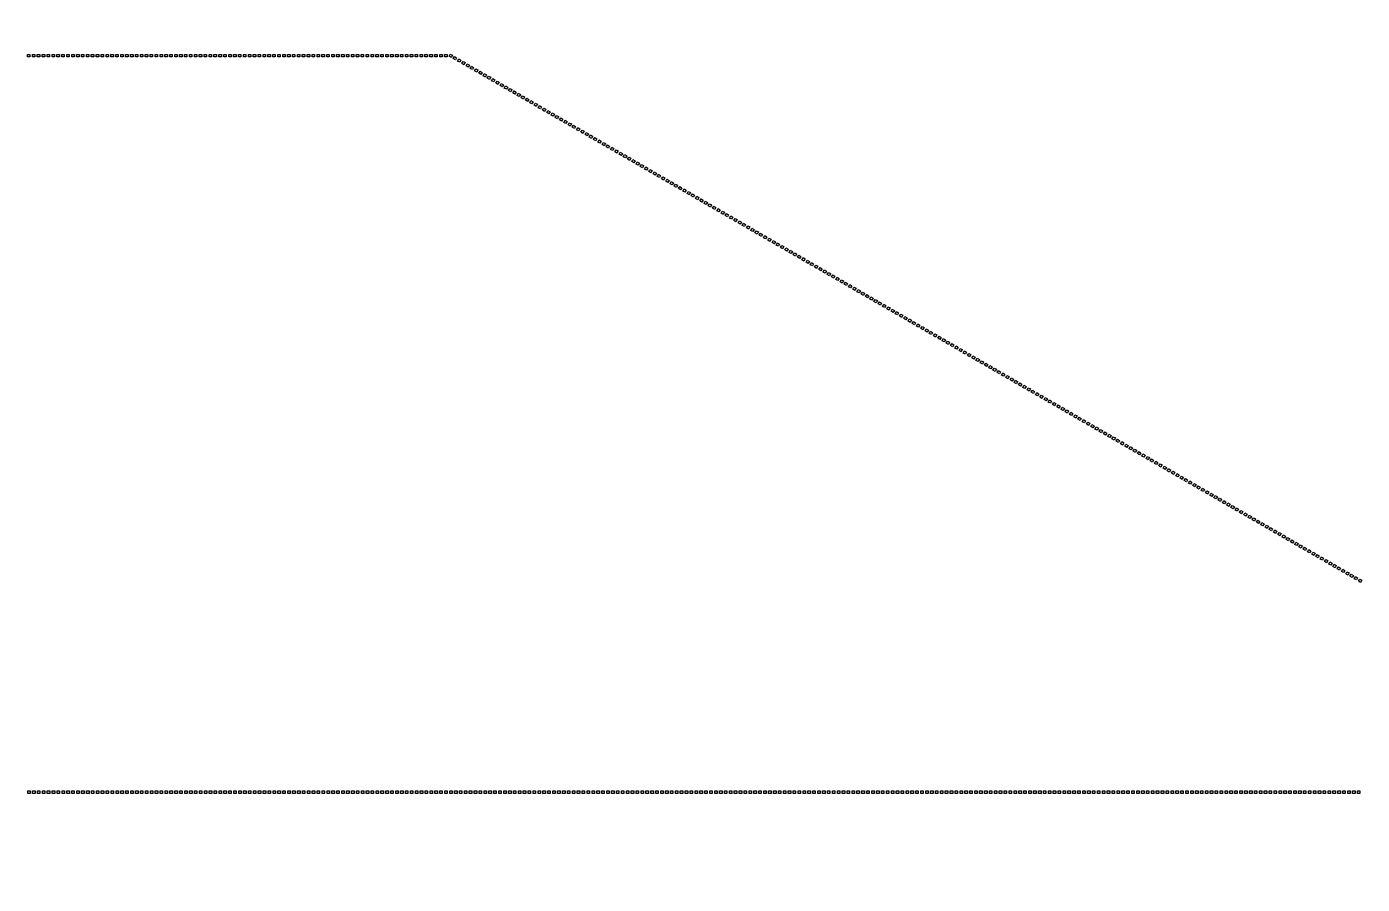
# Model space of a CAD drawing. Header units: inches. Extents: x 734146 to 834146, y 204695 to 304695.
# Drawn here: x 746422 to 748055, y 266509 to 267558 of the extents above; entities that cross this region are included whole.
import ezdxf

# ---------------------------------------------------------------- set-up
doc = ezdxf.new("R2010")
doc.units = ezdxf.units.IN
doc.header["$MEASUREMENT"] = 0

# ---------------------------------------------------------------- blocks, each defined once
blk = doc.blocks.new('*U75')
blk.add_lwpolyline([(-1.5, 1.5), (1.5, 1.5), (1.5, -1.5), (-1.5, -1.5)], close=True)
blk = doc.blocks.new('*U76')
at = {"color": 0, "linetype": 'ByBlock', "lineweight": -2, "transparency": 16777216}
for p in [(0, 0), (6, 0), (12, 0), (18, 0), (24, 0), (30, 0), (36, 0), (42, 0), (48, 0), (54, 0), (60, 0), (66, 0), (72, 0), (78, 0), (84, 0), (90, 0), (96, 0), (102, 0), (108, 0), (114, 0), (120, 0), (126, 0), (132, 0), (138, 0), (144, 0), (150, 0), (156, 0), (162, 0), (168, 0), (174, 0), (180, 0), (186, 0), (192, 0), (198, 0), (204, 0), (210, 0), (216, 0), (222, 0), (228, 0), (234, 0), (240, 0), (246, 0), (252, 0), (258, 0), (264, 0), (270, 0), (276, 0), (282, 0), (288, 0), (294, 0), (300, 0), (306, 0), (312, 0), (318, 0), (324, 0), (330, 0), (336, 0), (342, 0), (348, 0), (354, 0), (360, 0), (366, 0), (372, 0), (378, 0), (384, 0), (390, 0), (396, 0), (402, 0), (408, 0), (414, 0), (420, 0), (426, 0), (432, 0), (438, 0), (444, 0), (450, 0), (456, 0), (462, 0), (468, 0), (474, 0), (480, 0), (486, 0), (492, 0), (498, 0), (504, 0), (510, 0), (516, 0), (522, 0), (528, 0), (534, 0), (540, 0), (546, 0), (552, 0), (558, 0), (564, 0), (570, 0), (576, 0), (582, 0), (588, 0), (594, 0), (600, 0), (606, 0), (612, 0), (618, 0), (624, 0), (630, 0), (636, 0), (642, 0), (648, 0), (654, 0), (660, 0), (666, 0), (672, 0), (678, 0), (684, 0), (690, 0), (696, 0), (702, 0), (708, 0), (714, 0), (720, 0), (726, 0), (732, 0), (738, 0), (744, 0), (750, 0), (756, 0), (762, 0), (768, 0), (774, 0), (780, 0), (786, 0), (792, 0), (798, 0), (804, 0), (810, 0), (816, 0), (822, 0), (828, 0), (834, 0), (840, 0), (846, 0), (852, 0), (858, 0), (864, 0), (870, 0), (876, 0), (882, 0), (888, 0), (894, 0), (900, 0), (906, 0), (912, 0), (918, 0), (924, 0), (930, 0), (936, 0), (942, 0), (948, 0), (954, 0), (960, 0), (966, 0), (972, 0), (978, 0), (984, 0), (990, 0), (996, 0), (1002, 0), (1008, 0), (1014, 0), (1020, 0), (1026, 0), (1032, 0), (1038, 0), (1044, 0), (1050, 0), (1056, 0), (1062, 0), (1068, 0), (1074, 0), (1080, 0), (1086, 0), (1092, 0), (1098, 0), (1104, 0), (1110, 0), (1116, 0), (1122, 0), (1128, 0), (1134, 0), (1140, 0), (1146, 0), (1152, 0), (1158, 0), (1164, 0), (1170, 0), (1176, 0), (1182, 0), (1188, 0), (1194, 0), (1200, 0), (1206, 0), (1212, 0), (1218, 0), (1224, 0), (1230, 0), (1236, 0), (1242, 0), (1248, 0), (1254, 0), (1260, 0), (1266, 0), (1272, 0), (1278, 0), (1284, 0), (1290, 0), (1296, 0), (1302, 0), (1308, 0), (1314, 0), (1320, 0), (1326, 0), (1332, 0), (1338, 0), (1344, 0), (1350, 0), (1356, 0), (1362, 0), (1368, 0), (1374, 0), (1380, 0), (1386, 0), (1392, 0), (1398, 0), (1404, 0), (1410, 0), (1416, 0), (1422, 0), (1428, 0), (1434, 0), (1440, 0), (1446, 0), (1452, 0), (1458, 0), (1464, 0), (1470, 0), (1476, 0), (1482, 0), (1488, 0), (1494, 0), (1500, 0), (1506, 0), (1512, 0), (1518, 0), (1524, 0), (1530, 0), (1536, 0), (1542, 0), (1548, 0), (1554, 0), (1560, 0), (1566, 0), (1572, 0), (1578, 0), (1584, 0), (1590, 0), (1596, 0), (1602, 0), (1608, 0), (1614, 0), (1620, 0), (1626, 0)]:
    blk.add_blockref('*U75', p, dxfattribs=at)

msp = doc.modelspace()

# ---------------------------------------------------------------- linework, layer by layer
for points in [[(746422.7, 267523.7), (746425.7, 267523.7), (746425.7, 267520.7), (746422.7, 267520.7)], [(746428.7, 267523.7), (746431.7, 267523.7), (746431.7, 267520.7), (746428.7, 267520.7)], [(746434.7, 267523.7), (746437.7, 267523.7), (746437.7, 267520.7), (746434.7, 267520.7)], [(746440.7, 267523.7), (746443.7, 267523.7), (746443.7, 267520.7), (746440.7, 267520.7)], [(746446.7, 267523.7), (746449.7, 267523.7), (746449.7, 267520.7), (746446.7, 267520.7)], [(746452.7, 267523.7), (746455.7, 267523.7), (746455.7, 267520.7), (746452.7, 267520.7)], [(746458.7, 267523.7), (746461.7, 267523.7), (746461.7, 267520.7), (746458.7, 267520.7)], [(746464.7, 267523.7), (746467.7, 267523.7), (746467.7, 267520.7), (746464.7, 267520.7)], [(746470.7, 267523.7), (746473.7, 267523.7), (746473.7, 267520.7), (746470.7, 267520.7)], [(746476.7, 267523.7), (746479.7, 267523.7), (746479.7, 267520.7), (746476.7, 267520.7)], [(746482.7, 267523.7), (746485.7, 267523.7), (746485.7, 267520.7), (746482.7, 267520.7)], [(746488.7, 267523.7), (746491.7, 267523.7), (746491.7, 267520.7), (746488.7, 267520.7)], [(746494.7, 267523.7), (746497.7, 267523.7), (746497.7, 267520.7), (746494.7, 267520.7)], [(746500.7, 267523.7), (746503.7, 267523.7), (746503.7, 267520.7), (746500.7, 267520.7)], [(746506.7, 267523.7), (746509.7, 267523.7), (746509.7, 267520.7), (746506.7, 267520.7)], [(746512.7, 267523.7), (746515.7, 267523.7), (746515.7, 267520.7), (746512.7, 267520.7)], [(746518.7, 267523.7), (746521.7, 267523.7), (746521.7, 267520.7), (746518.7, 267520.7)], [(746524.7, 267523.7), (746527.7, 267523.7), (746527.7, 267520.7), (746524.7, 267520.7)], [(746530.7, 267523.7), (746533.7, 267523.7), (746533.7, 267520.7), (746530.7, 267520.7)], [(746536.7, 267523.7), (746539.7, 267523.7), (746539.7, 267520.7), (746536.7, 267520.7)], [(746542.7, 267523.7), (746545.7, 267523.7), (746545.7, 267520.7), (746542.7, 267520.7)], [(746548.7, 267523.7), (746551.7, 267523.7), (746551.7, 267520.7), (746548.7, 267520.7)], [(746554.7, 267523.7), (746557.7, 267523.7), (746557.7, 267520.7), (746554.7, 267520.7)], [(746560.7, 267523.7), (746563.7, 267523.7), (746563.7, 267520.7), (746560.7, 267520.7)], [(746566.7, 267523.7), (746569.7, 267523.7), (746569.7, 267520.7), (746566.7, 267520.7)], [(746572.7, 267523.7), (746575.7, 267523.7), (746575.7, 267520.7), (746572.7, 267520.7)], [(746578.7, 267523.7), (746581.7, 267523.7), (746581.7, 267520.7), (746578.7, 267520.7)], [(746584.7, 267523.7), (746587.7, 267523.7), (746587.7, 267520.7), (746584.7, 267520.7)], [(746590.7, 267523.7), (746593.7, 267523.7), (746593.7, 267520.7), (746590.7, 267520.7)], [(746596.7, 267523.7), (746599.7, 267523.7), (746599.7, 267520.7), (746596.7, 267520.7)], [(746602.7, 267523.7), (746605.7, 267523.7), (746605.7, 267520.7), (746602.7, 267520.7)], [(746608.7, 267523.7), (746611.7, 267523.7), (746611.7, 267520.7), (746608.7, 267520.7)], [(746614.7, 267523.7), (746617.7, 267523.7), (746617.7, 267520.7), (746614.7, 267520.7)], [(746620.7, 267523.7), (746623.7, 267523.7), (746623.7, 267520.7), (746620.7, 267520.7)], [(746626.7, 267523.7), (746629.7, 267523.7), (746629.7, 267520.7), (746626.7, 267520.7)], [(746632.7, 267523.7), (746635.7, 267523.7), (746635.7, 267520.7), (746632.7, 267520.7)], [(746638.7, 267523.7), (746641.7, 267523.7), (746641.7, 267520.7), (746638.7, 267520.7)], [(746644.7, 267523.7), (746647.7, 267523.7), (746647.7, 267520.7), (746644.7, 267520.7)], [(746650.7, 267523.7), (746653.7, 267523.7), (746653.7, 267520.7), (746650.7, 267520.7)], [(746656.7, 267523.7), (746659.7, 267523.7), (746659.7, 267520.7), (746656.7, 267520.7)], [(746662.7, 267523.7), (746665.7, 267523.7), (746665.7, 267520.7), (746662.7, 267520.7)], [(746668.7, 267523.7), (746671.7, 267523.7), (746671.7, 267520.7), (746668.7, 267520.7)], [(746674.7, 267523.7), (746677.7, 267523.7), (746677.7, 267520.7), (746674.7, 267520.7)], [(746680.7, 267523.7), (746683.7, 267523.7), (746683.7, 267520.7), (746680.7, 267520.7)], [(746686.7, 267523.7), (746689.7, 267523.7), (746689.7, 267520.7), (746686.7, 267520.7)], [(746692.7, 267523.7), (746695.7, 267523.7), (746695.7, 267520.7), (746692.7, 267520.7)], [(746698.7, 267523.7), (746701.7, 267523.7), (746701.7, 267520.7), (746698.7, 267520.7)], [(746704.7, 267523.7), (746707.7, 267523.7), (746707.7, 267520.7), (746704.7, 267520.7)], [(746710.7, 267523.7), (746713.7, 267523.7), (746713.7, 267520.7), (746710.7, 267520.7)], [(746716.7, 267523.7), (746719.7, 267523.7), (746719.7, 267520.7), (746716.7, 267520.7)], [(746722.7, 267523.7), (746725.7, 267523.7), (746725.7, 267520.7), (746722.7, 267520.7)], [(746728.7, 267523.7), (746731.7, 267523.7), (746731.7, 267520.7), (746728.7, 267520.7)], [(746734.7, 267523.7), (746737.7, 267523.7), (746737.7, 267520.7), (746734.7, 267520.7)], [(746740.7, 267523.7), (746743.7, 267523.7), (746743.7, 267520.7), (746740.7, 267520.7)], [(746746.7, 267523.7), (746749.7, 267523.7), (746749.7, 267520.7), (746746.7, 267520.7)], [(746752.7, 267523.7), (746755.7, 267523.7), (746755.7, 267520.7), (746752.7, 267520.7)], [(746758.7, 267523.7), (746761.7, 267523.7), (746761.7, 267520.7), (746758.7, 267520.7)], [(746764.7, 267523.7), (746767.7, 267523.7), (746767.7, 267520.7), (746764.7, 267520.7)], [(746770.7, 267523.7), (746773.7, 267523.7), (746773.7, 267520.7), (746770.7, 267520.7)], [(746776.7, 267523.7), (746779.7, 267523.7), (746779.7, 267520.7), (746776.7, 267520.7)], [(746782.7, 267523.7), (746785.7, 267523.7), (746785.7, 267520.7), (746782.7, 267520.7)], [(746788.7, 267523.7), (746791.7, 267523.7), (746791.7, 267520.7), (746788.7, 267520.7)], [(746794.7, 267523.7), (746797.7, 267523.7), (746797.7, 267520.7), (746794.7, 267520.7)], [(746800.7, 267523.7), (746803.7, 267523.7), (746803.7, 267520.7), (746800.7, 267520.7)], [(746806.7, 267523.7), (746809.7, 267523.7), (746809.7, 267520.7), (746806.7, 267520.7)], [(746812.7, 267523.7), (746815.7, 267523.7), (746815.7, 267520.7), (746812.7, 267520.7)], [(746818.7, 267523.7), (746821.7, 267523.7), (746821.7, 267520.7), (746818.7, 267520.7)], [(746824.7, 267523.7), (746827.7, 267523.7), (746827.7, 267520.7), (746824.7, 267520.7)], [(746830.7, 267523.7), (746833.7, 267523.7), (746833.7, 267520.7), (746830.7, 267520.7)], [(746836.7, 267523.7), (746839.7, 267523.7), (746839.7, 267520.7), (746836.7, 267520.7)], [(746842.7, 267523.7), (746845.7, 267523.7), (746845.7, 267520.7), (746842.7, 267520.7)], [(746848.7, 267523.7), (746851.7, 267523.7), (746851.7, 267520.7), (746848.7, 267520.7)], [(746854.7, 267523.7), (746857.7, 267523.7), (746857.7, 267520.7), (746854.7, 267520.7)], [(746860.7, 267523.7), (746863.7, 267523.7), (746863.7, 267520.7), (746860.7, 267520.7)], [(746866.7, 267523.7), (746869.7, 267523.7), (746869.7, 267520.7), (746866.7, 267520.7)], [(746872.7, 267523.7), (746875.7, 267523.7), (746875.7, 267520.7), (746872.7, 267520.7)], [(746878.7, 267523.7), (746881.7, 267523.7), (746881.7, 267520.7), (746878.7, 267520.7)], [(746884.7, 267523.7), (746887.7, 267523.7), (746887.7, 267520.7), (746884.7, 267520.7)], [(746890.7, 267523.7), (746893.7, 267523.7), (746893.7, 267520.7), (746890.7, 267520.7)], [(746896.7, 267523.7), (746899.7, 267523.7), (746899.7, 267520.7), (746896.7, 267520.7)], [(746902.7, 267523.7), (746905.7, 267523.7), (746905.7, 267520.7), (746902.7, 267520.7)], [(746908.7, 267523.7), (746911.7, 267523.7), (746911.7, 267520.7), (746908.7, 267520.7)], [(746914.7, 267523.7), (746917.7, 267523.7), (746917.7, 267520.7), (746914.7, 267520.7)], [(746920.7, 267523.7), (746923.7, 267523.7), (746923.7, 267520.7), (746920.7, 267520.7)], [(746926.7, 267523.7), (746929.7, 267523.7), (746929.7, 267520.7), (746926.7, 267520.7)], [(746932.7, 267523.7), (746935.7, 267523.7), (746935.7, 267520.7), (746932.7, 267520.7)], [(746940.7, 267520.2), (746938.1, 267521.7), (746939.6, 267524.3), (746942.2, 267522.8)], [(746945.9, 267517.2), (746943.3, 267518.7), (746944.8, 267521.3), (746947.4, 267519.8)], [(746951.1, 267514.2), (746948.5, 267515.7), (746950, 267518.3), (746952.6, 267516.8)], [(746956.3, 267511.2), (746953.7, 267512.7), (746955.2, 267515.3), (746957.8, 267513.8)], [(746961.5, 267508.2), (746958.9, 267509.7), (746960.4, 267512.3), (746963, 267510.8)], [(746966.7, 267505.2), (746964.1, 267506.7), (746965.6, 267509.3), (746968.2, 267507.8)], [(746971.9, 267502.2), (746969.3, 267503.7), (746970.8, 267506.3), (746973.4, 267504.8)], [(746977.1, 267499.2), (746974.5, 267500.7), (746976, 267503.3), (746978.6, 267501.8)], [(746982.3, 267496.2), (746979.7, 267497.7), (746981.2, 267500.3), (746983.8, 267498.8)], [(746987.5, 267493.2), (746984.9, 267494.7), (746986.4, 267497.3), (746989, 267495.8)], [(746992.7, 267490.2), (746990.1, 267491.7), (746991.6, 267494.3), (746994.2, 267492.8)], [(746997.9, 267487.2), (746995.3, 267488.7), (746996.8, 267491.3), (746999.4, 267489.8)], [(747003.1, 267484.2), (747000.5, 267485.7), (747002, 267488.3), (747004.6, 267486.8)], [(747008.3, 267481.2), (747005.7, 267482.7), (747007.2, 267485.3), (747009.8, 267483.8)], [(747013.5, 267478.2), (747010.9, 267479.7), (747012.4, 267482.3), (747015, 267480.8)], [(747018.7, 267475.2), (747016.1, 267476.7), (747017.6, 267479.3), (747020.2, 267477.8)], [(747023.8, 267472.2), (747021.3, 267473.7), (747022.8, 267476.3), (747025.3, 267474.8)], [(747029, 267469.2), (747026.4, 267470.7), (747027.9, 267473.3), (747030.5, 267471.8)], [(747034.2, 267466.2), (747031.6, 267467.7), (747033.1, 267470.3), (747035.7, 267468.8)], [(747039.4, 267463.2), (747036.8, 267464.7), (747038.3, 267467.3), (747040.9, 267465.8)], [(747044.6, 267460.2), (747042, 267461.7), (747043.5, 267464.3), (747046.1, 267462.8)], [(747049.8, 267457.2), (747047.2, 267458.7), (747048.7, 267461.3), (747051.3, 267459.8)], [(747055, 267454.2), (747052.4, 267455.7), (747053.9, 267458.3), (747056.5, 267456.8)], [(747060.2, 267451.2), (747057.6, 267452.7), (747059.1, 267455.3), (747061.7, 267453.8)], [(747065.4, 267448.2), (747062.8, 267449.7), (747064.3, 267452.3), (747066.9, 267450.8)], [(747070.6, 267445.2), (747068, 267446.7), (747069.5, 267449.3), (747072.1, 267447.8)], [(747075.8, 267442.2), (747073.2, 267443.7), (747074.7, 267446.3), (747077.3, 267444.8)], [(747081, 267439.2), (747078.4, 267440.7), (747079.9, 267443.3), (747082.5, 267441.8)], [(747086.2, 267436.2), (747083.6, 267437.7), (747085.1, 267440.3), (747087.7, 267438.8)], [(747091.4, 267433.2), (747088.8, 267434.7), (747090.3, 267437.3), (747092.9, 267435.8)], [(747096.6, 267430.2), (747094, 267431.7), (747095.5, 267434.3), (747098.1, 267432.8)], [(747101.8, 267427.2), (747099.2, 267428.7), (747100.7, 267431.3), (747103.3, 267429.8)], [(747107, 267424.2), (747104.4, 267425.7), (747105.9, 267428.3), (747108.5, 267426.8)], [(747112.2, 267421.2), (747109.6, 267422.7), (747111.1, 267425.3), (747113.7, 267423.8)], [(747117.4, 267418.2), (747114.8, 267419.7), (747116.3, 267422.3), (747118.9, 267420.8)], [(747122.6, 267415.2), (747120, 267416.7), (747121.5, 267419.3), (747124.1, 267417.8)], [(747127.8, 267412.2), (747125.2, 267413.7), (747126.7, 267416.3), (747129.3, 267414.8)], [(747133, 267409.2), (747130.4, 267410.7), (747131.9, 267413.3), (747134.5, 267411.8)], [(747138.2, 267406.2), (747135.6, 267407.7), (747137.1, 267410.3), (747139.7, 267408.8)], [(747143.4, 267403.2), (747140.8, 267404.7), (747142.3, 267407.3), (747144.9, 267405.8)], [(747148.6, 267400.2), (747146, 267401.7), (747147.5, 267404.3), (747150.1, 267402.8)], [(747153.8, 267397.2), (747151.2, 267398.7), (747152.7, 267401.3), (747155.3, 267399.8)], [(747158.9, 267394.2), (747156.4, 267395.7), (747157.9, 267398.3), (747160.4, 267396.8)], [(747164.1, 267391.2), (747161.5, 267392.7), (747163, 267395.3), (747165.6, 267393.8)], [(747169.3, 267388.2), (747166.7, 267389.7), (747168.2, 267392.3), (747170.8, 267390.8)], [(747174.5, 267385.2), (747171.9, 267386.7), (747173.4, 267389.3), (747176, 267387.8)], [(747179.7, 267382.2), (747177.1, 267383.7), (747178.6, 267386.3), (747181.2, 267384.8)], [(747184.9, 267379.2), (747182.3, 267380.7), (747183.8, 267383.3), (747186.4, 267381.8)], [(747190.1, 267376.2), (747187.5, 267377.7), (747189, 267380.3), (747191.6, 267378.8)], [(747195.3, 267373.2), (747192.7, 267374.7), (747194.2, 267377.3), (747196.8, 267375.8)], [(747200.5, 267370.2), (747197.9, 267371.7), (747199.4, 267374.3), (747202, 267372.8)], [(747205.7, 267367.2), (747203.1, 267368.7), (747204.6, 267371.3), (747207.2, 267369.8)], [(747210.9, 267364.2), (747208.3, 267365.7), (747209.8, 267368.3), (747212.4, 267366.8)], [(747216.1, 267361.2), (747213.5, 267362.7), (747215, 267365.3), (747217.6, 267363.8)], [(747221.3, 267358.2), (747218.7, 267359.7), (747220.2, 267362.3), (747222.8, 267360.8)], [(747226.5, 267355.2), (747223.9, 267356.7), (747225.4, 267359.3), (747228, 267357.8)], [(747231.7, 267352.2), (747229.1, 267353.7), (747230.6, 267356.3), (747233.2, 267354.8)], [(747236.9, 267349.2), (747234.3, 267350.7), (747235.8, 267353.3), (747238.4, 267351.8)], [(747242.1, 267346.2), (747239.5, 267347.7), (747241, 267350.3), (747243.6, 267348.8)], [(747247.3, 267343.2), (747244.7, 267344.7), (747246.2, 267347.3), (747248.8, 267345.8)], [(747252.5, 267340.2), (747249.9, 267341.7), (747251.4, 267344.3), (747254, 267342.8)], [(747257.7, 267337.2), (747255.1, 267338.7), (747256.6, 267341.3), (747259.2, 267339.8)], [(747262.9, 267334.2), (747260.3, 267335.7), (747261.8, 267338.3), (747264.4, 267336.8)], [(747268.1, 267331.2), (747265.5, 267332.7), (747267, 267335.3), (747269.6, 267333.8)], [(747273.3, 267328.2), (747270.7, 267329.7), (747272.2, 267332.3), (747274.8, 267330.8)], [(747278.5, 267325.2), (747275.9, 267326.7), (747277.4, 267329.3), (747280, 267327.8)], [(747283.7, 267322.2), (747281.1, 267323.7), (747282.6, 267326.3), (747285.2, 267324.8)], [(747288.9, 267319.2), (747286.3, 267320.7), (747287.8, 267323.3), (747290.4, 267321.8)], [(747294, 267316.2), (747291.5, 267317.7), (747293, 267320.3), (747295.5, 267318.8)], [(747299.2, 267313.2), (747296.6, 267314.7), (747298.1, 267317.3), (747300.7, 267315.8)], [(747304.4, 267310.2), (747301.8, 267311.7), (747303.3, 267314.3), (747305.9, 267312.8)], [(747309.6, 267307.2), (747307, 267308.7), (747308.5, 267311.3), (747311.1, 267309.8)], [(747314.8, 267304.2), (747312.2, 267305.7), (747313.7, 267308.3), (747316.3, 267306.8)], [(747320, 267301.2), (747317.4, 267302.7), (747318.9, 267305.3), (747321.5, 267303.8)], [(747325.2, 267298.2), (747322.6, 267299.7), (747324.1, 267302.3), (747326.7, 267300.8)], [(747330.4, 267295.2), (747327.8, 267296.7), (747329.3, 267299.3), (747331.9, 267297.8)], [(747335.6, 267292.2), (747333, 267293.7), (747334.5, 267296.3), (747337.1, 267294.8)], [(747340.8, 267289.2), (747338.2, 267290.7), (747339.7, 267293.3), (747342.3, 267291.8)], [(747346, 267286.2), (747343.4, 267287.7), (747344.9, 267290.3), (747347.5, 267288.8)], [(747351.2, 267283.2), (747348.6, 267284.7), (747350.1, 267287.3), (747352.7, 267285.8)], [(747356.4, 267280.2), (747353.8, 267281.7), (747355.3, 267284.3), (747357.9, 267282.8)], [(747361.6, 267277.2), (747359, 267278.7), (747360.5, 267281.3), (747363.1, 267279.8)], [(747366.8, 267274.2), (747364.2, 267275.7), (747365.7, 267278.3), (747368.3, 267276.8)], [(747372, 267271.2), (747369.4, 267272.7), (747370.9, 267275.3), (747373.5, 267273.8)], [(747377.2, 267268.2), (747374.6, 267269.7), (747376.1, 267272.3), (747378.7, 267270.8)], [(747382.4, 267265.2), (747379.8, 267266.7), (747381.3, 267269.3), (747383.9, 267267.8)], [(747387.6, 267262.2), (747385, 267263.7), (747386.5, 267266.3), (747389.1, 267264.8)], [(747392.8, 267259.2), (747390.2, 267260.7), (747391.7, 267263.3), (747394.3, 267261.8)], [(747398, 267256.2), (747395.4, 267257.7), (747396.9, 267260.3), (747399.5, 267258.8)], [(747403.2, 267253.2), (747400.6, 267254.7), (747402.1, 267257.3), (747404.7, 267255.8)], [(747408.4, 267250.2), (747405.8, 267251.7), (747407.3, 267254.3), (747409.9, 267252.8)], [(747413.6, 267247.2), (747411, 267248.7), (747412.5, 267251.3), (747415.1, 267249.8)], [(747418.8, 267244.2), (747416.2, 267245.7), (747417.7, 267248.3), (747420.3, 267246.8)], [(747424, 267241.2), (747421.4, 267242.7), (747422.9, 267245.3), (747425.5, 267243.8)], [(747429.1, 267238.2), (747426.6, 267239.7), (747428.1, 267242.3), (747430.6, 267240.8)], [(747434.3, 267235.2), (747431.7, 267236.7), (747433.2, 267239.3), (747435.8, 267237.8)], [(747439.5, 267232.2), (747436.9, 267233.7), (747438.4, 267236.3), (747441, 267234.8)], [(747444.7, 267229.2), (747442.1, 267230.7), (747443.6, 267233.3), (747446.2, 267231.8)], [(747449.9, 267226.2), (747447.3, 267227.7), (747448.8, 267230.3), (747451.4, 267228.8)], [(747455.1, 267223.2), (747452.5, 267224.7), (747454, 267227.3), (747456.6, 267225.8)], [(747460.3, 267220.2), (747457.7, 267221.7), (747459.2, 267224.3), (747461.8, 267222.8)], [(747465.5, 267217.2), (747462.9, 267218.7), (747464.4, 267221.3), (747467, 267219.8)], [(747470.7, 267214.2), (747468.1, 267215.7), (747469.6, 267218.3), (747472.2, 267216.8)], [(747475.9, 267211.2), (747473.3, 267212.7), (747474.8, 267215.3), (747477.4, 267213.8)], [(747481.1, 267208.2), (747478.5, 267209.7), (747480, 267212.3), (747482.6, 267210.8)], [(747486.3, 267205.2), (747483.7, 267206.7), (747485.2, 267209.3), (747487.8, 267207.8)], [(747491.5, 267202.2), (747488.9, 267203.7), (747490.4, 267206.3), (747493, 267204.8)], [(747496.7, 267199.2), (747494.1, 267200.7), (747495.6, 267203.3), (747498.2, 267201.8)], [(747501.9, 267196.2), (747499.3, 267197.7), (747500.8, 267200.3), (747503.4, 267198.8)], [(747507.1, 267193.2), (747504.5, 267194.7), (747506, 267197.3), (747508.6, 267195.8)], [(747512.3, 267190.2), (747509.7, 267191.7), (747511.2, 267194.3), (747513.8, 267192.8)], [(747517.5, 267187.2), (747514.9, 267188.7), (747516.4, 267191.3), (747519, 267189.8)], [(747522.7, 267184.2), (747520.1, 267185.7), (747521.6, 267188.3), (747524.2, 267186.8)], [(747527.9, 267181.2), (747525.3, 267182.7), (747526.8, 267185.3), (747529.4, 267183.8)], [(747533.1, 267178.2), (747530.5, 267179.7), (747532, 267182.3), (747534.6, 267180.8)], [(747538.3, 267175.2), (747535.7, 267176.7), (747537.2, 267179.3), (747539.8, 267177.8)], [(747543.5, 267172.2), (747540.9, 267173.7), (747542.4, 267176.3), (747545, 267174.8)], [(747548.7, 267169.2), (747546.1, 267170.7), (747547.6, 267173.3), (747550.2, 267171.8)], [(747553.9, 267166.2), (747551.3, 267167.7), (747552.8, 267170.3), (747555.4, 267168.8)], [(747559.1, 267163.2), (747556.5, 267164.7), (747558, 267167.3), (747560.6, 267165.8)], [(747564.2, 267160.2), (747561.7, 267161.7), (747563.2, 267164.3), (747565.7, 267162.8)], [(747569.4, 267157.2), (747566.8, 267158.7), (747568.3, 267161.3), (747570.9, 267159.8)], [(747574.6, 267154.2), (747572, 267155.7), (747573.5, 267158.3), (747576.1, 267156.8)], [(747579.8, 267151.2), (747577.2, 267152.7), (747578.7, 267155.3), (747581.3, 267153.8)], [(747585, 267148.2), (747582.4, 267149.7), (747583.9, 267152.3), (747586.5, 267150.8)], [(747590.2, 267145.2), (747587.6, 267146.7), (747589.1, 267149.3), (747591.7, 267147.8)], [(747595.4, 267142.2), (747592.8, 267143.7), (747594.3, 267146.3), (747596.9, 267144.8)], [(747600.6, 267139.2), (747598, 267140.7), (747599.5, 267143.3), (747602.1, 267141.8)], [(747605.8, 267136.2), (747603.2, 267137.7), (747604.7, 267140.3), (747607.3, 267138.8)], [(747611, 267133.2), (747608.4, 267134.7), (747609.9, 267137.3), (747612.5, 267135.8)], [(747616.2, 267130.2), (747613.6, 267131.7), (747615.1, 267134.3), (747617.7, 267132.8)], [(747621.4, 267127.2), (747618.8, 267128.7), (747620.3, 267131.3), (747622.9, 267129.8)], [(747626.6, 267124.2), (747624, 267125.7), (747625.5, 267128.3), (747628.1, 267126.8)], [(747631.8, 267121.2), (747629.2, 267122.7), (747630.7, 267125.3), (747633.3, 267123.8)], [(747637, 267118.2), (747634.4, 267119.7), (747635.9, 267122.3), (747638.5, 267120.8)], [(747642.2, 267115.2), (747639.6, 267116.7), (747641.1, 267119.3), (747643.7, 267117.8)], [(747647.4, 267112.2), (747644.8, 267113.7), (747646.3, 267116.3), (747648.9, 267114.8)], [(747652.6, 267109.2), (747650, 267110.7), (747651.5, 267113.3), (747654.1, 267111.8)], [(747657.8, 267106.2), (747655.2, 267107.7), (747656.7, 267110.3), (747659.3, 267108.8)], [(747663, 267103.2), (747660.4, 267104.7), (747661.9, 267107.3), (747664.5, 267105.8)], [(747668.2, 267100.2), (747665.6, 267101.7), (747667.1, 267104.3), (747669.7, 267102.8)], [(747673.4, 267097.2), (747670.8, 267098.7), (747672.3, 267101.3), (747674.9, 267099.8)], [(747678.6, 267094.2), (747676, 267095.7), (747677.5, 267098.3), (747680.1, 267096.8)], [(747683.8, 267091.2), (747681.2, 267092.7), (747682.7, 267095.3), (747685.3, 267093.8)], [(747689, 267088.2), (747686.4, 267089.7), (747687.9, 267092.3), (747690.5, 267090.8)], [(747694.2, 267085.2), (747691.6, 267086.7), (747693.1, 267089.3), (747695.7, 267087.8)], [(747699.3, 267082.2), (747696.8, 267083.7), (747698.3, 267086.3), (747700.8, 267084.8)], [(747704.5, 267079.2), (747701.9, 267080.7), (747703.4, 267083.3), (747706, 267081.8)], [(747709.7, 267076.2), (747707.1, 267077.7), (747708.6, 267080.3), (747711.2, 267078.8)], [(747714.9, 267073.2), (747712.3, 267074.7), (747713.8, 267077.3), (747716.4, 267075.8)], [(747720.1, 267070.2), (747717.5, 267071.7), (747719, 267074.3), (747721.6, 267072.8)], [(747725.3, 267067.2), (747722.7, 267068.7), (747724.2, 267071.3), (747726.8, 267069.8)], [(747730.5, 267064.2), (747727.9, 267065.7), (747729.4, 267068.3), (747732, 267066.8)], [(747735.7, 267061.2), (747733.1, 267062.7), (747734.6, 267065.3), (747737.2, 267063.8)], [(747740.9, 267058.2), (747738.3, 267059.7), (747739.8, 267062.3), (747742.4, 267060.8)], [(747746.1, 267055.2), (747743.5, 267056.7), (747745, 267059.3), (747747.6, 267057.8)], [(747751.3, 267052.2), (747748.7, 267053.7), (747750.2, 267056.3), (747752.8, 267054.8)], [(747756.5, 267049.2), (747753.9, 267050.7), (747755.4, 267053.3), (747758, 267051.8)], [(747761.7, 267046.2), (747759.1, 267047.7), (747760.6, 267050.3), (747763.2, 267048.8)], [(747766.9, 267043.2), (747764.3, 267044.7), (747765.8, 267047.3), (747768.4, 267045.8)], [(747772.1, 267040.2), (747769.5, 267041.7), (747771, 267044.3), (747773.6, 267042.8)], [(747777.3, 267037.2), (747774.7, 267038.7), (747776.2, 267041.3), (747778.8, 267039.8)], [(747782.5, 267034.2), (747779.9, 267035.7), (747781.4, 267038.3), (747784, 267036.8)], [(747787.7, 267031.2), (747785.1, 267032.7), (747786.6, 267035.3), (747789.2, 267033.8)], [(747792.9, 267028.2), (747790.3, 267029.7), (747791.8, 267032.3), (747794.4, 267030.8)], [(747798.1, 267025.2), (747795.5, 267026.7), (747797, 267029.3), (747799.6, 267027.8)], [(747803.3, 267022.2), (747800.7, 267023.7), (747802.2, 267026.3), (747804.8, 267024.8)], [(747808.5, 267019.2), (747805.9, 267020.7), (747807.4, 267023.3), (747810, 267021.8)], [(747813.7, 267016.2), (747811.1, 267017.7), (747812.6, 267020.3), (747815.2, 267018.8)], [(747818.9, 267013.2), (747816.3, 267014.7), (747817.8, 267017.3), (747820.4, 267015.8)], [(747824.1, 267010.2), (747821.5, 267011.7), (747823, 267014.3), (747825.6, 267012.8)], [(747829.3, 267007.2), (747826.7, 267008.7), (747828.2, 267011.3), (747830.8, 267009.8)], [(747834.4, 267004.2), (747831.9, 267005.7), (747833.4, 267008.3), (747835.9, 267006.8)], [(747839.6, 267001.2), (747837, 267002.7), (747838.5, 267005.3), (747841.1, 267003.8)], [(747844.8, 266998.2), (747842.2, 266999.7), (747843.7, 267002.3), (747846.3, 267000.8)], [(747850, 266995.2), (747847.4, 266996.7), (747848.9, 266999.3), (747851.5, 266997.8)], [(747855.2, 266992.2), (747852.6, 266993.7), (747854.1, 266996.3), (747856.7, 266994.8)], [(747860.4, 266989.2), (747857.8, 266990.7), (747859.3, 266993.3), (747861.9, 266991.8)], [(747865.6, 266986.2), (747863, 266987.7), (747864.5, 266990.3), (747867.1, 266988.8)], [(747870.8, 266983.2), (747868.2, 266984.7), (747869.7, 266987.3), (747872.3, 266985.8)], [(747876, 266980.2), (747873.4, 266981.7), (747874.9, 266984.3), (747877.5, 266982.8)], [(747881.2, 266977.2), (747878.6, 266978.7), (747880.1, 266981.3), (747882.7, 266979.8)], [(747886.4, 266974.2), (747883.8, 266975.7), (747885.3, 266978.3), (747887.9, 266976.8)], [(747891.6, 266971.2), (747889, 266972.7), (747890.5, 266975.3), (747893.1, 266973.8)], [(747896.8, 266968.2), (747894.2, 266969.7), (747895.7, 266972.3), (747898.3, 266970.8)], [(747902, 266965.2), (747899.4, 266966.7), (747900.9, 266969.3), (747903.5, 266967.8)], [(747907.2, 266962.2), (747904.6, 266963.7), (747906.1, 266966.3), (747908.7, 266964.8)], [(747912.4, 266959.2), (747909.8, 266960.7), (747911.3, 266963.3), (747913.9, 266961.8)], [(747917.6, 266956.2), (747915, 266957.7), (747916.5, 266960.3), (747919.1, 266958.8)], [(747922.8, 266953.2), (747920.2, 266954.7), (747921.7, 266957.3), (747924.3, 266955.8)], [(747928, 266950.2), (747925.4, 266951.7), (747926.9, 266954.3), (747929.5, 266952.8)], [(747933.2, 266947.2), (747930.6, 266948.7), (747932.1, 266951.3), (747934.7, 266949.8)], [(747938.4, 266944.2), (747935.8, 266945.7), (747937.3, 266948.3), (747939.9, 266946.8)], [(747943.6, 266941.2), (747941, 266942.7), (747942.5, 266945.3), (747945.1, 266943.8)], [(747948.8, 266938.2), (747946.2, 266939.7), (747947.7, 266942.3), (747950.3, 266940.8)], [(747954, 266935.2), (747951.4, 266936.7), (747952.9, 266939.3), (747955.5, 266937.8)], [(747959.2, 266932.2), (747956.6, 266933.7), (747958.1, 266936.3), (747960.7, 266934.8)], [(747964.4, 266929.2), (747961.8, 266930.7), (747963.3, 266933.3), (747965.9, 266931.8)], [(747969.5, 266926.2), (747967, 266927.7), (747968.5, 266930.3), (747971, 266928.8)], [(747974.7, 266923.2), (747972.1, 266924.7), (747973.6, 266927.3), (747976.2, 266925.8)], [(747979.9, 266920.2), (747977.3, 266921.7), (747978.8, 266924.3), (747981.4, 266922.8)], [(747985.1, 266917.2), (747982.5, 266918.7), (747984, 266921.3), (747986.6, 266919.8)], [(747990.3, 266914.2), (747987.7, 266915.7), (747989.2, 266918.3), (747991.8, 266916.8)], [(747995.5, 266911.2), (747992.9, 266912.7), (747994.4, 266915.3), (747997, 266913.8)], [(748000.7, 266908.2), (747998.1, 266909.7), (747999.6, 266912.3), (748002.2, 266910.8)], [(748005.9, 266905.2), (748003.3, 266906.7), (748004.8, 266909.3), (748007.4, 266907.8)], [(748011.1, 266902.2), (748008.5, 266903.7), (748010, 266906.3), (748012.6, 266904.8)], [(748016.3, 266899.2), (748013.7, 266900.7), (748015.2, 266903.3), (748017.8, 266901.8)], [(748021.5, 266896.2), (748018.9, 266897.7), (748020.4, 266900.3), (748023, 266898.8)], [(748026.7, 266893.2), (748024.1, 266894.7), (748025.6, 266897.3), (748028.2, 266895.8)], [(748031.9, 266890.2), (748029.3, 266891.7), (748030.8, 266894.3), (748033.4, 266892.8)], [(748037.1, 266887.2), (748034.5, 266888.7), (748036, 266891.3), (748038.6, 266889.8)], [(748042.3, 266884.2), (748039.7, 266885.7), (748041.2, 266888.3), (748043.8, 266886.8)], [(748047.5, 266881.2), (748044.9, 266882.7), (748046.4, 266885.3), (748049, 266883.8)], [(748052.7, 266878.2), (748050.1, 266879.7), (748051.6, 266882.3), (748054.2, 266880.8)]]:
    msp.add_lwpolyline(points, close=True)
msp.add_circle((784146.5, 254695.1), 50000)

# ---------------------------------------------------------------- block references
msp.add_blockref('*U76', (746424.4, 266621.7))

doc.saveas('drawing.dxf')
